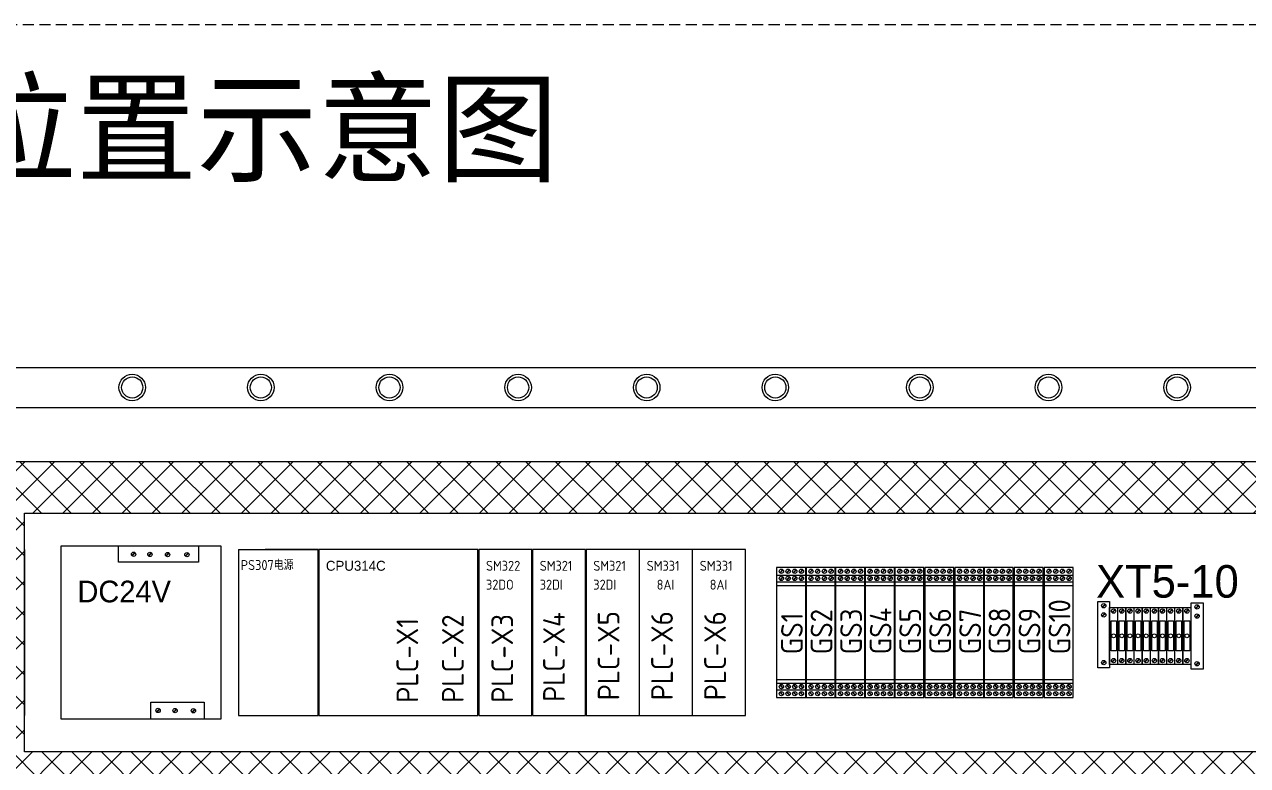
# Model space of a CAD drawing. Header units: millimetres. Extents: x 32626 to 72822, y 60047 to 123188.
# Drawn here: x 33074 to 33628, y 69359 to 69694 of the extents above; entities that cross this region are included whole.
import ezdxf

# ---------------------------------------------------------------- set-up
doc = ezdxf.new("R2010")
doc.units = ezdxf.units.MM
doc.header["$LTSCALE"] = 10
doc.linetypes.add('DASHED', pattern=[0.75, 0.5, -0.25])
doc.layers.get('0').update_dxf_attribs({"lineweight": 18})
doc.layers.add('1轮廓实线层', color=7, linetype='Continuous', lineweight=18)
doc.layers.add('6文字层', color=3, linetype='Continuous', lineweight=18)
doc.styles.add('FS', font='')
doc.styles.get("Standard").update_dxf_attribs({"font": 'isocp.shx', "width": 0.707, "bigfont": 'hztxt.shx'})
doc.styles.add('样式 1', font='SIMYOU.TTF', dxfattribs={"width": 0.75})
doc.styles.get('FS').set_extended_font_data('宋体')

msp = doc.modelspace()

# ---------------------------------------------------------------- hatches: boundary and pattern name
at = {"layer": '1轮廓实线层'}
h = msp.add_hatch(dxfattribs=at)
h.set_pattern_fill('ANSI37', color=256, scale=3, style=0)
h.set_pattern_definition([(45, (1626.673, 2082.644), (-6.7351921, 6.7351921), []), (135, (1626.673, 2082.644), (-6.7351921, -6.7351921), [])])
h.paths.add_polyline_path([(33050.9, 69101.35), (33050.9, 69496.47), (33784.37, 69496.47), (33784.37, 69101.35)])
h.paths.add_polyline_path([(33074.32, 69473.08), (33760.95, 69473.08), (33760.95, 69365.07), (33074.32, 69365.07)], flags=16)
h.paths.add_polyline_path([(33074.3, 69341.07), (33760.97, 69341.07), (33760.97, 69251.07), (33074.3, 69251.07)], flags=16)
h.paths.add_polyline_path([(33074.3, 69227.07), (33760.97, 69227.07), (33760.97, 69125.35), (33074.3, 69125.35)], flags=16)

# ---------------------------------------------------------------- linework, layer by layer
for p, q in [((33003.63, 69538.91), (33831.63, 69538.91)), ((33021.63, 69520.91), (33813.63, 69520.91)), ((33050.9, 69496.47), (33784.37, 69496.47)), ((33074.32, 69473.08), (33760.95, 69473.08)), ((33074.32, 69365.07), (33074.32, 69473.08)), ((33074.3, 69456.57), (33074.3, 69381.57)), ((33074.3, 69456.57), (33074.3, 69381.57)), ((33163.34, 69458.07), (33090.74, 69458.07)), ((33090.74, 69458.07), (33090.74, 69380.07)), ((33163.34, 69380.07), (33163.34, 69458.07)), ((33171.13, 69456.57), (33171.13, 69381.57)), ((33171.13, 69456.57), (33207.13, 69456.57)), ((33207.13, 69456.57), (33183.13, 69456.57)), ((33207.13, 69381.57), (33207.13, 69456.57)), ((33279.41, 69456.57), (33207.41, 69456.57)), ((33207.41, 69456.57), (33207.41, 69381.57)), ((33279.41, 69381.57), (33279.41, 69456.57)), ((33303.86, 69456.57), (33279.86, 69456.57)), ((33279.86, 69456.57), (33279.86, 69381.57)), ((33303.86, 69381.57), (33303.86, 69456.57)), ((33328.19, 69456.57), (33304.19, 69456.57)), ((33304.19, 69456.57), (33304.19, 69381.57)), ((33328.19, 69381.57), (33328.19, 69456.57)), ((33352.41, 69456.57), (33328.41, 69456.57)), ((33328.41, 69456.57), (33328.41, 69381.57)), ((33352.41, 69456.57), (33352.41, 69381.57)), ((33352.58, 69381.57), (33352.58, 69456.57)), ((33376.58, 69456.57), (33352.58, 69456.57)), ((33376.58, 69381.57), (33376.58, 69456.57)), ((33376.58, 69381.57), (33376.58, 69456.57)), ((33400.58, 69456.57), (33376.58, 69456.57)), ((33400.58, 69381.57), (33400.58, 69456.57)), ((33122.88, 69453.83), (33124.26, 69455.21)), ((33123, 69453.71), (33124.38, 69455.09)), ((33130.27, 69453.77), (33131.64, 69455.15)), ((33130.39, 69453.65), (33131.77, 69455.03)), ((33138.29, 69453.71), (33139.67, 69455.09)), ((33138.41, 69453.59), (33139.79, 69454.97)), ((33147.01, 69453.65), (33148.39, 69455.03)), ((33147.13, 69453.53), (33148.51, 69454.91)), ((33133.99, 69383.16), (33135.37, 69384.54)), ((33134.12, 69383.04), (33135.49, 69384.42)), ((33141.67, 69383.1), (33143.05, 69384.48)), ((33141.79, 69382.98), (33143.17, 69384.36)), ((33149.99, 69383.04), (33151.37, 69384.42)), ((33150.11, 69382.92), (33151.49, 69384.3)), ((33090.74, 69380.07), (33163.34, 69380.07)), ((33171.13, 69381.57), (33207.13, 69381.57)), ((33183.13, 69381.57), (33207.13, 69381.57)), ((33207.41, 69381.57), (33279.41, 69381.57)), ((33279.86, 69381.57), (33303.86, 69381.57)), ((33304.19, 69381.57), (33328.19, 69381.57)), ((33328.41, 69381.57), (33352.41, 69381.57)), ((33352.58, 69381.57), (33376.58, 69381.57)), ((33376.58, 69381.57), (33400.58, 69381.57)), ((33520.37, 69365.07), (33074.3, 69365.07)), ((33760.95, 69365.07), (33074.32, 69365.07))]:
    msp.add_line(p, q, dxfattribs=at)
at = {"layer": '1轮廓实线层', "lineweight": 13}
for p, q in [((33427.76, 69448.47), (33414.56, 69448.47)), ((33414.56, 69448.47), (33414.56, 69389.67)), ((33414.56, 69444.98), (33427.76, 69444.98)), ((33416.04, 69446.12), (33417.42, 69447.5)), ((33416.16, 69446), (33417.54, 69447.37)), ((33419.06, 69446.12), (33420.44, 69447.5)), ((33419.18, 69446), (33420.56, 69447.37)), ((33422.08, 69446.12), (33423.46, 69447.5)), ((33422.21, 69446), (33423.58, 69447.37)), ((33425.11, 69446.12), (33426.49, 69447.5)), ((33425.23, 69446), (33426.61, 69447.37)), ((33427.76, 69389.67), (33427.76, 69448.47)), ((33441.14, 69448.47), (33427.94, 69448.47)), ((33427.94, 69448.47), (33427.94, 69389.67)), ((33427.94, 69444.98), (33441.14, 69444.98)), ((33429.42, 69446.12), (33430.8, 69447.5)), ((33429.54, 69446), (33430.92, 69447.37)), ((33432.44, 69446.12), (33433.82, 69447.5)), ((33432.56, 69446), (33433.94, 69447.37)), ((33435.47, 69446.12), (33436.84, 69447.5)), ((33435.59, 69446), (33436.97, 69447.37)), ((33438.49, 69446.12), (33439.87, 69447.5)), ((33438.61, 69446), (33439.99, 69447.37)), ((33441.14, 69389.67), (33441.14, 69448.47)), ((33454.52, 69448.47), (33441.32, 69448.47)), ((33441.32, 69448.47), (33441.32, 69389.67)), ((33441.32, 69444.98), (33454.52, 69444.98)), ((33442.8, 69446.12), (33444.18, 69447.5)), ((33442.92, 69446), (33444.3, 69447.37)), ((33445.82, 69446.12), (33447.2, 69447.5)), ((33445.95, 69446), (33447.32, 69447.37)), ((33448.85, 69446.12), (33450.23, 69447.5)), ((33448.97, 69446), (33450.35, 69447.37)), ((33451.87, 69446.12), (33453.25, 69447.5)), ((33451.99, 69446), (33453.37, 69447.37)), ((33454.52, 69389.67), (33454.52, 69448.47)), ((33467.9, 69448.47), (33454.7, 69448.47)), ((33454.7, 69448.47), (33454.7, 69389.67)), ((33454.7, 69444.98), (33467.9, 69444.98)), ((33456.18, 69446.12), (33457.56, 69447.5)), ((33456.3, 69446), (33457.68, 69447.37)), ((33459.21, 69446.12), (33460.59, 69447.5)), ((33459.33, 69446), (33460.71, 69447.37)), ((33462.23, 69446.12), (33463.61, 69447.5)), ((33462.35, 69446), (33463.73, 69447.37)), ((33465.25, 69446.12), (33466.63, 69447.5)), ((33465.37, 69446), (33466.75, 69447.37)), ((33467.9, 69389.67), (33467.9, 69448.47)), ((33481.28, 69448.47), (33468.08, 69448.47)), ((33468.08, 69448.47), (33468.08, 69389.67)), ((33468.08, 69444.98), (33481.28, 69444.98)), ((33469.57, 69446.12), (33470.94, 69447.5)), ((33469.69, 69446), (33471.07, 69447.37)), ((33472.59, 69446.12), (33473.97, 69447.5)), ((33472.71, 69446), (33474.09, 69447.37)), ((33475.61, 69446.12), (33476.99, 69447.5)), ((33475.73, 69446), (33477.11, 69447.37)), ((33478.63, 69446.12), (33480.01, 69447.5)), ((33478.75, 69446), (33480.13, 69447.37)), ((33481.28, 69389.67), (33481.28, 69448.47)), ((33494.84, 69448.47), (33481.64, 69448.47)), ((33481.64, 69448.47), (33481.64, 69389.67)), ((33481.64, 69444.98), (33494.84, 69444.98)), ((33483.13, 69446.12), (33484.51, 69447.5)), ((33483.25, 69446), (33484.63, 69447.37)), ((33486.15, 69446.12), (33487.53, 69447.5)), ((33486.27, 69446), (33487.65, 69447.37)), ((33489.17, 69446.12), (33490.55, 69447.5)), ((33489.29, 69446), (33490.67, 69447.37)), ((33492.2, 69446.12), (33493.57, 69447.5)), ((33492.32, 69446), (33493.7, 69447.37)), ((33494.84, 69389.67), (33494.84, 69448.47)), ((33508.41, 69448.47), (33495.21, 69448.47)), ((33495.21, 69448.47), (33495.21, 69389.67)), ((33495.21, 69444.98), (33508.41, 69444.98)), ((33496.69, 69446.12), (33498.07, 69447.5)), ((33496.81, 69446), (33498.19, 69447.37)), ((33499.71, 69446.12), (33501.09, 69447.5)), ((33499.83, 69446), (33501.21, 69447.37)), ((33502.74, 69446.12), (33504.11, 69447.5)), ((33502.86, 69446), (33504.24, 69447.37)), ((33505.76, 69446.12), (33507.14, 69447.5)), ((33505.88, 69446), (33507.26, 69447.37)), ((33508.41, 69389.67), (33508.41, 69448.47)), ((33521.71, 69448.47), (33508.51, 69448.47)), ((33508.51, 69448.47), (33508.51, 69389.67)), ((33508.51, 69444.98), (33521.71, 69444.98)), ((33510, 69446.12), (33511.38, 69447.5)), ((33510.12, 69446), (33511.5, 69447.37)), ((33513.02, 69446.12), (33514.4, 69447.5)), ((33513.14, 69446), (33514.52, 69447.37)), ((33516.04, 69446.12), (33517.42, 69447.5)), ((33516.16, 69446), (33517.54, 69447.37)), ((33519.06, 69446.12), (33520.44, 69447.5)), ((33519.18, 69446), (33520.56, 69447.37)), ((33521.71, 69389.67), (33521.71, 69448.47)), ((33535.28, 69448.47), (33522.08, 69448.47)), ((33522.08, 69448.47), (33522.08, 69389.67)), ((33522.08, 69444.98), (33535.28, 69444.98)), ((33523.56, 69446.12), (33524.94, 69447.5)), ((33523.68, 69446), (33525.06, 69447.37)), ((33526.58, 69446.12), (33527.96, 69447.5)), ((33526.7, 69446), (33528.08, 69447.37)), ((33529.6, 69446.12), (33530.98, 69447.5)), ((33529.73, 69446), (33531.1, 69447.37)), ((33532.63, 69446.12), (33534.01, 69447.5)), ((33532.75, 69446), (33534.13, 69447.37)), ((33535.28, 69389.67), (33535.28, 69448.47)), ((33548.84, 69448.47), (33535.64, 69448.47)), ((33535.64, 69448.47), (33535.64, 69389.67)), ((33535.64, 69444.98), (33548.84, 69444.98)), ((33537.12, 69446.12), (33538.5, 69447.5)), ((33537.24, 69446), (33538.62, 69447.37)), ((33540.14, 69446.12), (33541.52, 69447.5)), ((33540.27, 69446), (33541.64, 69447.37)), ((33543.17, 69446.12), (33544.55, 69447.5)), ((33543.29, 69446), (33544.67, 69447.37)), ((33546.19, 69446.12), (33547.57, 69447.5)), ((33546.31, 69446), (33547.69, 69447.37)), ((33548.84, 69389.67), (33548.84, 69448.47)), ((33414.56, 69442.01), (33427.76, 69442.01)), ((33414.56, 69440.29), (33427.76, 69440.29)), ((33416.04, 69442.89), (33417.42, 69444.27)), ((33416.16, 69442.77), (33417.54, 69444.15)), ((33419.06, 69442.89), (33420.44, 69444.27)), ((33419.18, 69442.77), (33420.56, 69444.15)), ((33422.08, 69442.89), (33423.46, 69444.27)), ((33422.21, 69442.77), (33423.58, 69444.15)), ((33425.11, 69442.89), (33426.49, 69444.27)), ((33425.23, 69442.77), (33426.61, 69444.15)), ((33427.94, 69442.01), (33441.14, 69442.01)), ((33427.94, 69440.29), (33441.14, 69440.29)), ((33429.42, 69442.89), (33430.8, 69444.27)), ((33429.54, 69442.77), (33430.92, 69444.15)), ((33432.44, 69442.89), (33433.82, 69444.27)), ((33432.56, 69442.77), (33433.94, 69444.15)), ((33435.47, 69442.89), (33436.84, 69444.27)), ((33435.59, 69442.77), (33436.97, 69444.15)), ((33438.49, 69442.89), (33439.87, 69444.27)), ((33438.61, 69442.77), (33439.99, 69444.15)), ((33441.32, 69442.01), (33454.52, 69442.01)), ((33441.32, 69440.29), (33454.52, 69440.29)), ((33442.8, 69442.89), (33444.18, 69444.27)), ((33442.92, 69442.77), (33444.3, 69444.15)), ((33445.82, 69442.89), (33447.2, 69444.27)), ((33445.95, 69442.77), (33447.32, 69444.15)), ((33448.85, 69442.89), (33450.23, 69444.27)), ((33448.97, 69442.77), (33450.35, 69444.15)), ((33451.87, 69442.89), (33453.25, 69444.27)), ((33451.99, 69442.77), (33453.37, 69444.15)), ((33454.7, 69442.01), (33467.9, 69442.01)), ((33454.7, 69440.29), (33467.9, 69440.29)), ((33456.18, 69442.89), (33457.56, 69444.27)), ((33456.3, 69442.77), (33457.68, 69444.15)), ((33459.21, 69442.89), (33460.59, 69444.27)), ((33459.33, 69442.77), (33460.71, 69444.15)), ((33462.23, 69442.89), (33463.61, 69444.27)), ((33462.35, 69442.77), (33463.73, 69444.15)), ((33465.25, 69442.89), (33466.63, 69444.27)), ((33465.37, 69442.77), (33466.75, 69444.15)), ((33468.08, 69442.01), (33481.28, 69442.01)), ((33468.08, 69440.29), (33481.28, 69440.29)), ((33469.57, 69442.89), (33470.94, 69444.27)), ((33469.69, 69442.77), (33471.07, 69444.15)), ((33472.59, 69442.89), (33473.97, 69444.27)), ((33472.71, 69442.77), (33474.09, 69444.15)), ((33475.61, 69442.89), (33476.99, 69444.27)), ((33475.73, 69442.77), (33477.11, 69444.15)), ((33478.63, 69442.89), (33480.01, 69444.27)), ((33478.75, 69442.77), (33480.13, 69444.15)), ((33481.64, 69442.01), (33494.84, 69442.01)), ((33481.64, 69440.29), (33494.84, 69440.29)), ((33483.13, 69442.89), (33484.51, 69444.27)), ((33483.25, 69442.77), (33484.63, 69444.15)), ((33486.15, 69442.89), (33487.53, 69444.27)), ((33486.27, 69442.77), (33487.65, 69444.15)), ((33489.17, 69442.89), (33490.55, 69444.27)), ((33489.29, 69442.77), (33490.67, 69444.15)), ((33492.2, 69442.89), (33493.57, 69444.27)), ((33492.32, 69442.77), (33493.7, 69444.15)), ((33495.21, 69442.01), (33508.41, 69442.01)), ((33495.21, 69440.29), (33508.41, 69440.29)), ((33496.69, 69442.89), (33498.07, 69444.27)), ((33496.81, 69442.77), (33498.19, 69444.15)), ((33499.71, 69442.89), (33501.09, 69444.27)), ((33499.83, 69442.77), (33501.21, 69444.15)), ((33502.74, 69442.89), (33504.11, 69444.27)), ((33502.86, 69442.77), (33504.24, 69444.15)), ((33505.76, 69442.89), (33507.14, 69444.27)), ((33505.88, 69442.77), (33507.26, 69444.15)), ((33508.51, 69442.01), (33521.71, 69442.01)), ((33508.51, 69440.29), (33521.71, 69440.29)), ((33510, 69442.89), (33511.38, 69444.27)), ((33510.12, 69442.77), (33511.5, 69444.15)), ((33513.02, 69442.89), (33514.4, 69444.27)), ((33513.14, 69442.77), (33514.52, 69444.15)), ((33516.04, 69442.89), (33517.42, 69444.27)), ((33516.16, 69442.77), (33517.54, 69444.15)), ((33519.06, 69442.89), (33520.44, 69444.27)), ((33519.18, 69442.77), (33520.56, 69444.15)), ((33522.08, 69442.01), (33535.28, 69442.01)), ((33522.08, 69440.29), (33535.28, 69440.29)), ((33523.56, 69442.89), (33524.94, 69444.27)), ((33523.68, 69442.77), (33525.06, 69444.15)), ((33526.58, 69442.89), (33527.96, 69444.27)), ((33526.7, 69442.77), (33528.08, 69444.15)), ((33529.6, 69442.89), (33530.98, 69444.27)), ((33529.73, 69442.77), (33531.1, 69444.15)), ((33532.63, 69442.89), (33534.01, 69444.27)), ((33532.75, 69442.77), (33534.13, 69444.15)), ((33535.64, 69442.01), (33548.84, 69442.01)), ((33535.64, 69440.29), (33548.84, 69440.29)), ((33537.12, 69442.89), (33538.5, 69444.27)), ((33537.24, 69442.77), (33538.62, 69444.15)), ((33540.14, 69442.89), (33541.52, 69444.27)), ((33540.27, 69442.77), (33541.64, 69444.15)), ((33543.17, 69442.89), (33544.55, 69444.27)), ((33543.29, 69442.77), (33544.67, 69444.15)), ((33546.19, 69442.89), (33547.57, 69444.27)), ((33546.31, 69442.77), (33547.69, 69444.15)), ((33559.91, 69433.09), (33565.31, 69433.09)), ((33559.91, 69403.09), (33559.91, 69433.09)), ((33561.86, 69430.53), (33563.24, 69431.91)), ((33561.98, 69430.41), (33563.36, 69431.79)), ((33565.31, 69433.09), (33565.31, 69403.09)), ((33565.31, 69430.45), (33568.91, 69430.45)), ((33565.31, 69404.65), (33565.31, 69430.45)), ((33566.36, 69428.11), (33567.74, 69429.49)), ((33566.48, 69427.99), (33567.86, 69429.37)), ((33568.91, 69430.45), (33568.91, 69404.65)), ((33568.99, 69430.45), (33572.59, 69430.45)), ((33568.99, 69404.65), (33568.99, 69430.45)), ((33570.04, 69428.11), (33571.42, 69429.49)), ((33570.16, 69427.99), (33571.54, 69429.37)), ((33572.59, 69430.45), (33572.59, 69404.65)), ((33572.68, 69430.45), (33576.28, 69430.45)), ((33572.68, 69404.65), (33572.68, 69430.45)), ((33573.73, 69428.11), (33575.11, 69429.49)), ((33573.85, 69427.99), (33575.23, 69429.37)), ((33576.28, 69430.45), (33576.28, 69404.65)), ((33576.36, 69430.45), (33579.96, 69430.45)), ((33576.36, 69404.65), (33576.36, 69430.45)), ((33577.41, 69428.11), (33578.79, 69429.49)), ((33577.54, 69427.99), (33578.91, 69429.37)), ((33579.96, 69430.45), (33579.96, 69404.65)), ((33580.05, 69430.45), (33583.65, 69430.45)), ((33580.05, 69404.65), (33580.05, 69430.45)), ((33581.1, 69428.11), (33582.48, 69429.49)), ((33581.22, 69427.99), (33582.6, 69429.37)), ((33583.65, 69430.45), (33583.65, 69404.65)), ((33583.74, 69430.45), (33587.34, 69430.45)), ((33583.74, 69404.65), (33583.74, 69430.45)), ((33584.79, 69428.11), (33586.17, 69429.49)), ((33584.91, 69427.99), (33586.29, 69429.37)), ((33587.34, 69430.45), (33587.34, 69404.65)), ((33587.42, 69430.45), (33591.02, 69430.45)), ((33587.42, 69404.65), (33587.42, 69430.45)), ((33588.47, 69428.11), (33589.85, 69429.49)), ((33588.59, 69427.99), (33589.97, 69429.37)), ((33591.02, 69430.45), (33591.02, 69404.65)), ((33591.11, 69430.45), (33594.71, 69430.45)), ((33591.11, 69404.65), (33591.11, 69430.45)), ((33592.16, 69428.11), (33593.54, 69429.49)), ((33592.28, 69427.99), (33593.66, 69429.37)), ((33594.71, 69430.45), (33594.71, 69404.65)), ((33594.8, 69430.45), (33598.4, 69430.45)), ((33594.8, 69404.65), (33594.8, 69430.45)), ((33595.85, 69428.11), (33597.22, 69429.49)), ((33595.97, 69427.99), (33597.35, 69429.37)), ((33598.4, 69430.45), (33598.4, 69404.65)), ((33598.48, 69430.45), (33602.08, 69430.45)), ((33598.48, 69404.65), (33598.48, 69430.45)), ((33599.53, 69428.11), (33600.91, 69429.49)), ((33599.65, 69427.99), (33601.03, 69429.37)), ((33602.08, 69430.45), (33602.08, 69404.65)), ((33602.17, 69432.55), (33607.57, 69432.55)), ((33602.17, 69402.55), (33602.17, 69432.55)), ((33602.17, 69404.65), (33602.17, 69430.45)), ((33604.12, 69429.99), (33605.5, 69431.37)), ((33604.24, 69429.87), (33605.62, 69431.25)), ((33607.57, 69432.55), (33607.57, 69402.55)), ((33561.86, 69426.41), (33563.24, 69427.79)), ((33561.98, 69426.29), (33563.36, 69427.67)), ((33604.12, 69425.87), (33605.5, 69427.25)), ((33604.24, 69425.75), (33605.62, 69427.13)), ((33561.86, 69404.84), (33563.24, 69406.22)), ((33561.98, 69404.72), (33563.36, 69406.1)), ((33566.36, 69405.74), (33567.74, 69407.11)), ((33566.48, 69405.62), (33567.86, 69406.99)), ((33570.04, 69405.74), (33571.42, 69407.11)), ((33570.16, 69405.62), (33571.54, 69406.99)), ((33573.73, 69405.74), (33575.11, 69407.11)), ((33573.85, 69405.62), (33575.23, 69406.99)), ((33577.41, 69405.74), (33578.79, 69407.11)), ((33577.54, 69405.62), (33578.91, 69406.99)), ((33581.1, 69405.74), (33582.48, 69407.11)), ((33581.22, 69405.62), (33582.6, 69406.99)), ((33584.79, 69405.74), (33586.17, 69407.11)), ((33584.91, 69405.62), (33586.29, 69406.99)), ((33588.47, 69405.74), (33589.85, 69407.11)), ((33588.59, 69405.62), (33589.97, 69406.99)), ((33592.16, 69405.74), (33593.54, 69407.11)), ((33592.28, 69405.62), (33593.66, 69406.99)), ((33595.85, 69405.74), (33597.22, 69407.11)), ((33595.97, 69405.62), (33597.35, 69406.99)), ((33599.53, 69405.74), (33600.91, 69407.11)), ((33599.65, 69405.62), (33601.03, 69406.99)), ((33565.31, 69403.09), (33559.91, 69403.09)), ((33568.91, 69404.65), (33565.31, 69404.65)), ((33572.59, 69404.65), (33568.99, 69404.65)), ((33576.28, 69404.65), (33572.68, 69404.65)), ((33579.96, 69404.65), (33576.36, 69404.65)), ((33583.65, 69404.65), (33580.05, 69404.65)), ((33587.34, 69404.65), (33583.74, 69404.65)), ((33591.02, 69404.65), (33587.42, 69404.65)), ((33594.71, 69404.65), (33591.11, 69404.65)), ((33598.4, 69404.65), (33594.8, 69404.65)), ((33602.08, 69404.65), (33598.48, 69404.65)), ((33607.57, 69402.55), (33602.17, 69402.55)), ((33604.12, 69404.3), (33605.5, 69405.68)), ((33604.24, 69404.18), (33605.62, 69405.56)), ((33414.56, 69397.85), (33427.76, 69397.85)), ((33414.56, 69396.13), (33427.76, 69396.13)), ((33416.04, 69395.25), (33417.42, 69393.87)), ((33416.16, 69395.37), (33417.54, 69393.99)), ((33419.06, 69395.25), (33420.44, 69393.87)), ((33419.18, 69395.37), (33420.56, 69393.99)), ((33422.08, 69395.25), (33423.46, 69393.87)), ((33422.21, 69395.37), (33423.58, 69393.99)), ((33425.11, 69395.25), (33426.49, 69393.87)), ((33425.23, 69395.37), (33426.61, 69393.99)), ((33427.94, 69397.85), (33441.14, 69397.85)), ((33427.94, 69396.13), (33441.14, 69396.13)), ((33429.42, 69395.25), (33430.8, 69393.87)), ((33429.54, 69395.37), (33430.92, 69393.99)), ((33432.44, 69395.25), (33433.82, 69393.87)), ((33432.56, 69395.37), (33433.94, 69393.99)), ((33435.47, 69395.25), (33436.84, 69393.87)), ((33435.59, 69395.37), (33436.97, 69393.99)), ((33438.49, 69395.25), (33439.87, 69393.87)), ((33438.61, 69395.37), (33439.99, 69393.99)), ((33441.32, 69397.85), (33454.52, 69397.85)), ((33441.32, 69396.13), (33454.52, 69396.13)), ((33442.8, 69395.25), (33444.18, 69393.87)), ((33442.92, 69395.37), (33444.3, 69393.99)), ((33445.82, 69395.25), (33447.2, 69393.87)), ((33445.95, 69395.37), (33447.32, 69393.99)), ((33448.85, 69395.25), (33450.23, 69393.87)), ((33448.97, 69395.37), (33450.35, 69393.99)), ((33451.87, 69395.25), (33453.25, 69393.87)), ((33451.99, 69395.37), (33453.37, 69393.99)), ((33454.7, 69397.85), (33467.9, 69397.85)), ((33454.7, 69396.13), (33467.9, 69396.13)), ((33456.18, 69395.25), (33457.56, 69393.87)), ((33456.3, 69395.37), (33457.68, 69393.99)), ((33459.21, 69395.25), (33460.59, 69393.87)), ((33459.33, 69395.37), (33460.71, 69393.99)), ((33462.23, 69395.25), (33463.61, 69393.87)), ((33462.35, 69395.37), (33463.73, 69393.99)), ((33465.25, 69395.25), (33466.63, 69393.87)), ((33465.37, 69395.37), (33466.75, 69393.99)), ((33468.08, 69397.85), (33481.28, 69397.85)), ((33468.08, 69396.13), (33481.28, 69396.13)), ((33469.57, 69395.25), (33470.94, 69393.87)), ((33469.69, 69395.37), (33471.07, 69393.99)), ((33472.59, 69395.25), (33473.97, 69393.87)), ((33472.71, 69395.37), (33474.09, 69393.99)), ((33475.61, 69395.25), (33476.99, 69393.87)), ((33475.73, 69395.37), (33477.11, 69393.99)), ((33478.63, 69395.25), (33480.01, 69393.87)), ((33478.75, 69395.37), (33480.13, 69393.99)), ((33481.64, 69397.85), (33494.84, 69397.85)), ((33481.64, 69396.13), (33494.84, 69396.13)), ((33483.13, 69395.25), (33484.51, 69393.87)), ((33483.25, 69395.37), (33484.63, 69393.99)), ((33486.15, 69395.25), (33487.53, 69393.87)), ((33486.27, 69395.37), (33487.65, 69393.99)), ((33489.17, 69395.25), (33490.55, 69393.87)), ((33489.29, 69395.37), (33490.67, 69393.99)), ((33492.2, 69395.25), (33493.57, 69393.87)), ((33492.32, 69395.37), (33493.7, 69393.99)), ((33495.21, 69397.85), (33508.41, 69397.85)), ((33495.21, 69396.13), (33508.41, 69396.13)), ((33496.69, 69395.25), (33498.07, 69393.87)), ((33496.81, 69395.37), (33498.19, 69393.99)), ((33499.71, 69395.25), (33501.09, 69393.87)), ((33499.83, 69395.37), (33501.21, 69393.99)), ((33502.74, 69395.25), (33504.11, 69393.87)), ((33502.86, 69395.37), (33504.24, 69393.99)), ((33505.76, 69395.25), (33507.14, 69393.87)), ((33505.88, 69395.37), (33507.26, 69393.99)), ((33508.51, 69397.85), (33521.71, 69397.85)), ((33508.51, 69396.13), (33521.71, 69396.13)), ((33510, 69395.25), (33511.38, 69393.87)), ((33510.12, 69395.37), (33511.5, 69393.99)), ((33513.02, 69395.25), (33514.4, 69393.87)), ((33513.14, 69395.37), (33514.52, 69393.99)), ((33516.04, 69395.25), (33517.42, 69393.87)), ((33516.16, 69395.37), (33517.54, 69393.99)), ((33519.06, 69395.25), (33520.44, 69393.87)), ((33519.18, 69395.37), (33520.56, 69393.99)), ((33522.08, 69397.85), (33535.28, 69397.85)), ((33522.08, 69396.13), (33535.28, 69396.13)), ((33523.56, 69395.25), (33524.94, 69393.87)), ((33523.68, 69395.37), (33525.06, 69393.99)), ((33526.58, 69395.25), (33527.96, 69393.87)), ((33526.7, 69395.37), (33528.08, 69393.99)), ((33529.6, 69395.25), (33530.98, 69393.87)), ((33529.73, 69395.37), (33531.1, 69393.99)), ((33532.63, 69395.25), (33534.01, 69393.87)), ((33532.75, 69395.37), (33534.13, 69393.99)), ((33535.64, 69397.85), (33548.84, 69397.85)), ((33535.64, 69396.13), (33548.84, 69396.13)), ((33537.12, 69395.25), (33538.5, 69393.87)), ((33537.24, 69395.37), (33538.62, 69393.99)), ((33540.14, 69395.25), (33541.52, 69393.87)), ((33540.27, 69395.37), (33541.64, 69393.99)), ((33543.17, 69395.25), (33544.55, 69393.87)), ((33543.29, 69395.37), (33544.67, 69393.99)), ((33546.19, 69395.25), (33547.57, 69393.87)), ((33546.31, 69395.37), (33547.69, 69393.99)), ((33414.56, 69393.16), (33427.76, 69393.16)), ((33414.56, 69389.67), (33427.76, 69389.67)), ((33416.04, 69392.02), (33417.42, 69390.65)), ((33416.16, 69392.15), (33417.54, 69390.77)), ((33419.06, 69392.02), (33420.44, 69390.65)), ((33419.18, 69392.15), (33420.56, 69390.77)), ((33422.08, 69392.02), (33423.46, 69390.65)), ((33422.21, 69392.15), (33423.58, 69390.77)), ((33425.11, 69392.02), (33426.49, 69390.65)), ((33425.23, 69392.15), (33426.61, 69390.77)), ((33427.94, 69393.16), (33441.14, 69393.16)), ((33427.94, 69389.67), (33441.14, 69389.67)), ((33429.42, 69392.02), (33430.8, 69390.65)), ((33429.54, 69392.15), (33430.92, 69390.77)), ((33432.44, 69392.02), (33433.82, 69390.65)), ((33432.56, 69392.15), (33433.94, 69390.77)), ((33435.47, 69392.02), (33436.84, 69390.65)), ((33435.59, 69392.15), (33436.97, 69390.77)), ((33438.49, 69392.02), (33439.87, 69390.65)), ((33438.61, 69392.15), (33439.99, 69390.77)), ((33441.32, 69393.16), (33454.52, 69393.16)), ((33441.32, 69389.67), (33454.52, 69389.67)), ((33442.8, 69392.02), (33444.18, 69390.65)), ((33442.92, 69392.15), (33444.3, 69390.77)), ((33445.82, 69392.02), (33447.2, 69390.65)), ((33445.95, 69392.15), (33447.32, 69390.77)), ((33448.85, 69392.02), (33450.23, 69390.65)), ((33448.97, 69392.15), (33450.35, 69390.77)), ((33451.87, 69392.02), (33453.25, 69390.65)), ((33451.99, 69392.15), (33453.37, 69390.77)), ((33454.7, 69393.16), (33467.9, 69393.16)), ((33454.7, 69389.67), (33467.9, 69389.67)), ((33456.18, 69392.02), (33457.56, 69390.65)), ((33456.3, 69392.15), (33457.68, 69390.77)), ((33459.21, 69392.02), (33460.59, 69390.65)), ((33459.33, 69392.15), (33460.71, 69390.77)), ((33462.23, 69392.02), (33463.61, 69390.65)), ((33462.35, 69392.15), (33463.73, 69390.77)), ((33465.25, 69392.02), (33466.63, 69390.65)), ((33465.37, 69392.15), (33466.75, 69390.77)), ((33468.08, 69393.16), (33481.28, 69393.16)), ((33468.08, 69389.67), (33481.28, 69389.67)), ((33469.57, 69392.02), (33470.94, 69390.65)), ((33469.69, 69392.15), (33471.07, 69390.77)), ((33472.59, 69392.02), (33473.97, 69390.65)), ((33472.71, 69392.15), (33474.09, 69390.77)), ((33475.61, 69392.02), (33476.99, 69390.65)), ((33475.73, 69392.15), (33477.11, 69390.77)), ((33478.63, 69392.02), (33480.01, 69390.65)), ((33478.75, 69392.15), (33480.13, 69390.77)), ((33481.64, 69393.16), (33494.84, 69393.16)), ((33481.64, 69389.67), (33494.84, 69389.67)), ((33483.13, 69392.02), (33484.51, 69390.65)), ((33483.25, 69392.15), (33484.63, 69390.77)), ((33486.15, 69392.02), (33487.53, 69390.65)), ((33486.27, 69392.15), (33487.65, 69390.77)), ((33489.17, 69392.02), (33490.55, 69390.65)), ((33489.29, 69392.15), (33490.67, 69390.77)), ((33492.2, 69392.02), (33493.57, 69390.65)), ((33492.32, 69392.15), (33493.7, 69390.77)), ((33495.21, 69393.16), (33508.41, 69393.16)), ((33495.21, 69389.67), (33508.41, 69389.67)), ((33496.69, 69392.02), (33498.07, 69390.65)), ((33496.81, 69392.15), (33498.19, 69390.77)), ((33499.71, 69392.02), (33501.09, 69390.65)), ((33499.83, 69392.15), (33501.21, 69390.77)), ((33502.74, 69392.02), (33504.11, 69390.65)), ((33502.86, 69392.15), (33504.24, 69390.77)), ((33505.76, 69392.02), (33507.14, 69390.65)), ((33505.88, 69392.15), (33507.26, 69390.77)), ((33508.51, 69393.16), (33521.71, 69393.16)), ((33508.51, 69389.67), (33521.71, 69389.67)), ((33510, 69392.02), (33511.38, 69390.65)), ((33510.12, 69392.15), (33511.5, 69390.77)), ((33513.02, 69392.02), (33514.4, 69390.65)), ((33513.14, 69392.15), (33514.52, 69390.77)), ((33516.04, 69392.02), (33517.42, 69390.65)), ((33516.16, 69392.15), (33517.54, 69390.77)), ((33519.06, 69392.02), (33520.44, 69390.65)), ((33519.18, 69392.15), (33520.56, 69390.77)), ((33522.08, 69393.16), (33535.28, 69393.16)), ((33522.08, 69389.67), (33535.28, 69389.67)), ((33523.56, 69392.02), (33524.94, 69390.65)), ((33523.68, 69392.15), (33525.06, 69390.77)), ((33526.58, 69392.02), (33527.96, 69390.65)), ((33526.7, 69392.15), (33528.08, 69390.77)), ((33529.6, 69392.02), (33530.98, 69390.65)), ((33529.73, 69392.15), (33531.1, 69390.77)), ((33532.63, 69392.02), (33534.01, 69390.65)), ((33532.75, 69392.15), (33534.13, 69390.77)), ((33535.64, 69393.16), (33548.84, 69393.16)), ((33535.64, 69389.67), (33548.84, 69389.67)), ((33537.12, 69392.02), (33538.5, 69390.65)), ((33537.24, 69392.15), (33538.62, 69390.77)), ((33540.14, 69392.02), (33541.52, 69390.65)), ((33540.27, 69392.15), (33541.64, 69390.77)), ((33543.17, 69392.02), (33544.55, 69390.65)), ((33543.29, 69392.15), (33544.67, 69390.77)), ((33546.19, 69392.02), (33547.57, 69390.65)), ((33546.31, 69392.15), (33547.69, 69390.77))]:
    msp.add_line(p, q, dxfattribs=at)
at = {"layer": '1轮廓实线层', "linetype": 'DASHED'}
msp.add_lwpolyline([(32826.01, 69694.14), (33949.14, 69694.14), (33949.14, 68654.76), (32826.01, 68654.76)], close=True, dxfattribs=at)
at = {"layer": '1轮廓实线层'}
for points in [[(33153.04, 69458.07), (33153.04, 69450.85), (33116.87, 69450.85), (33116.87, 69458.07)], [(33131.47, 69380.07), (33131.47, 69387.52), (33155.63, 69387.52), (33155.63, 69380.07)]]:
    msp.add_lwpolyline(points, dxfattribs=at)
at = {"layer": '1轮廓实线层', "lineweight": 13}
for points in [[(33565.93, 69424.35), (33568.38, 69424.35), (33568.38, 69410.7), (33565.93, 69410.7)], [(33569.61, 69424.35), (33572.06, 69424.35), (33572.06, 69410.7), (33569.61, 69410.7)], [(33573.3, 69424.35), (33575.75, 69424.35), (33575.75, 69410.7), (33573.3, 69410.7)], [(33576.99, 69424.35), (33579.43, 69424.35), (33579.43, 69410.7), (33576.99, 69410.7)], [(33580.67, 69424.35), (33583.12, 69424.35), (33583.12, 69410.7), (33580.67, 69410.7)], [(33584.36, 69424.35), (33586.81, 69424.35), (33586.81, 69410.7), (33584.36, 69410.7)], [(33588.04, 69424.35), (33590.49, 69424.35), (33590.49, 69410.7), (33588.04, 69410.7)], [(33591.73, 69424.35), (33594.18, 69424.35), (33594.18, 69410.7), (33591.73, 69410.7)], [(33595.42, 69424.35), (33597.86, 69424.35), (33597.86, 69410.7), (33595.42, 69410.7)], [(33599.1, 69424.35), (33601.55, 69424.35), (33601.55, 69410.7), (33599.1, 69410.7)]]:
    msp.add_lwpolyline(points, close=True, dxfattribs=at)
at = {"layer": '1轮廓实线层'}
for centre, radius in [((33123.03, 69529.91), 6), ((33123.03, 69529.91), 4.8), ((33181.23, 69529.91), 6), ((33181.23, 69529.91), 4.8), ((33239.43, 69529.91), 6), ((33239.43, 69529.91), 4.8), ((33297.63, 69529.91), 6), ((33297.63, 69529.91), 4.8), ((33355.83, 69529.91), 6), ((33355.83, 69529.91), 4.8), ((33414.03, 69529.91), 6), ((33414.03, 69529.91), 4.8), ((33479.43, 69529.91), 6), ((33479.43, 69529.91), 4.8), ((33537.63, 69529.91), 6), ((33537.63, 69529.91), 4.8), ((33595.83, 69529.91), 6), ((33595.83, 69529.91), 4.8), ((33123.63, 69454.46), 0.975), ((33131.02, 69454.4), 0.975), ((33139.04, 69454.34), 0.975), ((33147.76, 69454.28), 0.975), ((33134.74, 69383.79), 0.975), ((33142.42, 69383.73), 0.975), ((33150.74, 69383.67), 0.975)]:
    msp.add_circle(centre, radius, dxfattribs=at)
at = {"layer": '1轮廓实线层', "lineweight": 13}
for centre, radius in [((33416.79, 69446.75), 0.975), ((33419.81, 69446.75), 0.975), ((33422.83, 69446.75), 0.975), ((33425.86, 69446.75), 0.975), ((33430.17, 69446.75), 0.975), ((33433.19, 69446.75), 0.975), ((33436.22, 69446.75), 0.975), ((33439.24, 69446.75), 0.975), ((33443.55, 69446.75), 0.975), ((33446.57, 69446.75), 0.975), ((33449.6, 69446.75), 0.975), ((33452.62, 69446.75), 0.975), ((33456.93, 69446.75), 0.975), ((33459.96, 69446.75), 0.975), ((33462.98, 69446.75), 0.975), ((33466, 69446.75), 0.975), ((33470.32, 69446.75), 0.975), ((33473.34, 69446.75), 0.975), ((33476.36, 69446.75), 0.975), ((33479.38, 69446.75), 0.975), ((33483.88, 69446.75), 0.975), ((33486.9, 69446.75), 0.975), ((33489.92, 69446.75), 0.975), ((33492.95, 69446.75), 0.975), ((33497.44, 69446.75), 0.975), ((33500.46, 69446.75), 0.975), ((33503.49, 69446.75), 0.975), ((33506.51, 69446.75), 0.975), ((33510.75, 69446.75), 0.975), ((33513.77, 69446.75), 0.975), ((33516.79, 69446.75), 0.975), ((33519.81, 69446.75), 0.975), ((33524.31, 69446.75), 0.975), ((33527.33, 69446.75), 0.975), ((33530.35, 69446.75), 0.975), ((33533.38, 69446.75), 0.975), ((33537.87, 69446.75), 0.975), ((33540.89, 69446.75), 0.975), ((33543.92, 69446.75), 0.975), ((33546.94, 69446.75), 0.975), ((33416.79, 69443.52), 0.975), ((33419.81, 69443.52), 0.975), ((33422.83, 69443.52), 0.975), ((33425.86, 69443.52), 0.975), ((33430.17, 69443.52), 0.975), ((33433.19, 69443.52), 0.975), ((33436.22, 69443.52), 0.975), ((33439.24, 69443.52), 0.975), ((33443.55, 69443.52), 0.975), ((33446.57, 69443.52), 0.975), ((33449.6, 69443.52), 0.975), ((33452.62, 69443.52), 0.975), ((33456.93, 69443.52), 0.975), ((33459.96, 69443.52), 0.975), ((33462.98, 69443.52), 0.975), ((33466, 69443.52), 0.975), ((33470.32, 69443.52), 0.975), ((33473.34, 69443.52), 0.975), ((33476.36, 69443.52), 0.975), ((33479.38, 69443.52), 0.975), ((33483.88, 69443.52), 0.975), ((33486.9, 69443.52), 0.975), ((33489.92, 69443.52), 0.975), ((33492.95, 69443.52), 0.975), ((33497.44, 69443.52), 0.975), ((33500.46, 69443.52), 0.975), ((33503.49, 69443.52), 0.975), ((33506.51, 69443.52), 0.975), ((33510.75, 69443.52), 0.975), ((33513.77, 69443.52), 0.975), ((33516.79, 69443.52), 0.975), ((33519.81, 69443.52), 0.975), ((33524.31, 69443.52), 0.975), ((33527.33, 69443.52), 0.975), ((33530.35, 69443.52), 0.975), ((33533.38, 69443.52), 0.975), ((33537.87, 69443.52), 0.975), ((33540.89, 69443.52), 0.975), ((33543.92, 69443.52), 0.975), ((33546.94, 69443.52), 0.975), ((33562.61, 69431.16), 0.975), ((33567.11, 69428.74), 0.975), ((33570.79, 69428.74), 0.975), ((33574.48, 69428.74), 0.975), ((33578.16, 69428.74), 0.975), ((33581.85, 69428.74), 0.975), ((33585.54, 69428.74), 0.975), ((33589.22, 69428.74), 0.975), ((33592.91, 69428.74), 0.975), ((33596.6, 69428.74), 0.975), ((33600.28, 69428.74), 0.975), ((33604.87, 69430.62), 0.975), ((33562.61, 69427.04), 0.975), ((33604.87, 69426.5), 0.975), ((33567.11, 69417.55), 0.881), ((33570.79, 69417.55), 0.881), ((33574.48, 69417.55), 0.881), ((33578.16, 69417.55), 0.881), ((33581.85, 69417.55), 0.881), ((33585.54, 69417.55), 0.881), ((33589.22, 69417.55), 0.881), ((33592.91, 69417.55), 0.881), ((33596.6, 69417.55), 0.881), ((33600.28, 69417.55), 0.881), ((33562.61, 69405.47), 0.975), ((33567.11, 69406.37), 0.975), ((33570.79, 69406.37), 0.975), ((33574.48, 69406.37), 0.975), ((33578.16, 69406.37), 0.975), ((33581.85, 69406.37), 0.975), ((33585.54, 69406.37), 0.975), ((33589.22, 69406.37), 0.975), ((33592.91, 69406.37), 0.975), ((33596.6, 69406.37), 0.975), ((33600.28, 69406.37), 0.975), ((33604.87, 69404.93), 0.975), ((33416.79, 69394.62), 0.975), ((33419.81, 69394.62), 0.975), ((33422.83, 69394.62), 0.975), ((33425.86, 69394.62), 0.975), ((33430.17, 69394.62), 0.975), ((33433.19, 69394.62), 0.975), ((33436.22, 69394.62), 0.975), ((33439.24, 69394.62), 0.975), ((33443.55, 69394.62), 0.975), ((33446.57, 69394.62), 0.975), ((33449.6, 69394.62), 0.975), ((33452.62, 69394.62), 0.975), ((33456.93, 69394.62), 0.975), ((33459.96, 69394.62), 0.975), ((33462.98, 69394.62), 0.975), ((33466, 69394.62), 0.975), ((33470.32, 69394.62), 0.975), ((33473.34, 69394.62), 0.975), ((33476.36, 69394.62), 0.975), ((33479.38, 69394.62), 0.975), ((33483.88, 69394.62), 0.975), ((33486.9, 69394.62), 0.975), ((33489.92, 69394.62), 0.975), ((33492.95, 69394.62), 0.975), ((33497.44, 69394.62), 0.975), ((33500.46, 69394.62), 0.975), ((33503.49, 69394.62), 0.975), ((33506.51, 69394.62), 0.975), ((33510.75, 69394.62), 0.975), ((33513.77, 69394.62), 0.975), ((33516.79, 69394.62), 0.975), ((33519.81, 69394.62), 0.975), ((33524.31, 69394.62), 0.975), ((33527.33, 69394.62), 0.975), ((33530.35, 69394.62), 0.975), ((33533.38, 69394.62), 0.975), ((33537.87, 69394.62), 0.975), ((33540.89, 69394.62), 0.975), ((33543.92, 69394.62), 0.975), ((33546.94, 69394.62), 0.975), ((33416.79, 69391.39), 0.975), ((33419.81, 69391.39), 0.975), ((33422.83, 69391.39), 0.975), ((33425.86, 69391.39), 0.975), ((33430.17, 69391.39), 0.975), ((33433.19, 69391.39), 0.975), ((33436.22, 69391.39), 0.975), ((33439.24, 69391.39), 0.975), ((33443.55, 69391.39), 0.975), ((33446.57, 69391.39), 0.975), ((33449.6, 69391.39), 0.975), ((33452.62, 69391.39), 0.975), ((33456.93, 69391.39), 0.975), ((33459.96, 69391.39), 0.975), ((33462.98, 69391.39), 0.975), ((33466, 69391.39), 0.975), ((33470.32, 69391.39), 0.975), ((33473.34, 69391.39), 0.975), ((33476.36, 69391.39), 0.975), ((33479.38, 69391.39), 0.975), ((33483.88, 69391.39), 0.975), ((33486.9, 69391.39), 0.975), ((33489.92, 69391.39), 0.975), ((33492.95, 69391.39), 0.975), ((33497.44, 69391.39), 0.975), ((33500.46, 69391.39), 0.975), ((33503.49, 69391.39), 0.975), ((33506.51, 69391.39), 0.975), ((33510.75, 69391.39), 0.975), ((33513.77, 69391.39), 0.975), ((33516.79, 69391.39), 0.975), ((33519.81, 69391.39), 0.975), ((33524.31, 69391.39), 0.975), ((33527.33, 69391.39), 0.975), ((33530.35, 69391.39), 0.975), ((33533.38, 69391.39), 0.975), ((33537.87, 69391.39), 0.975), ((33540.89, 69391.39), 0.975), ((33543.92, 69391.39), 0.975), ((33546.94, 69391.39), 0.975)]:
    msp.add_circle(centre, radius, dxfattribs=at)

# ---------------------------------------------------------------- texts
at = {"color": 3, "style": 'FS'}
msp.add_text('说明：位置示意图', height=40, dxfattribs=at).set_placement((32879.47, 69627.15))
at = {"layer": '1轮廓实线层'}
for s, p in [('PS307电源', (33172.13, 69447.34)), ('SM322', (33283.12, 69447)), ('SM321', (33307.44, 69447)), ('SM321', (33331.67, 69447)), ('SM331', (33355.84, 69447)), ('SM331', (33379.84, 69447)), ('32DO', (33283.12, 69438.46)), ('32DI', (33307.44, 69438.46)), ('32DI', (33331.67, 69438.46)), ('8AI', (33360.36, 69438.46)), ('8AI', (33384.36, 69438.46))]:
    msp.add_text(s, height=4.493, dxfattribs=at).set_placement(p)
at = {"layer": '1轮廓实线层', "style": '样式 1'}
msp.add_text('CPU314C', height=4.493, dxfattribs=at).set_placement((33210.67, 69447))
at = {"layer": '6文字层', "style": '样式 1'}
for s, height, p in [('XT5-10', 14.725, (33559.17, 69434.83)), ('DC24V', 9.817, (33098.24, 69432.7))]:
    msp.add_text(s, height=height, dxfattribs=at).set_placement(p)
at = {"layer": '6文字层'}
for s, p in [('GS2', (33439.84, 69409.22)), ('GS3', (33453.22, 69409.22)), ('GS4', (33466.6, 69409.22)), ('GS5', (33479.98, 69409.22)), ('GS6', (33493.55, 69409.22)), ('GS7', (33507.11, 69409.22)), ('GS8', (33520.41, 69409.22)), ('GS9', (33533.98, 69409.22)), ('GS10', (33547.54, 69409.22)), ('PLC-X1', (33252.44, 69387.32)), ('PLC-X2', (33273.03, 69387.32)), ('PLC-X3', (33295.39, 69387.32)), ('PLC-X4', (33318.78, 69387.68)), ('PLC-X5', (33343.51, 69388.4)), ('PLC-X6', (33367.68, 69388.4)), ('PLC-X6', (33391.68, 69388.4)), ('GS1', (33426.46, 69409.22))]:
    msp.add_text(s, height=9.817, rotation=90, dxfattribs=at).set_placement(p)

doc.saveas('drawing.dxf')
